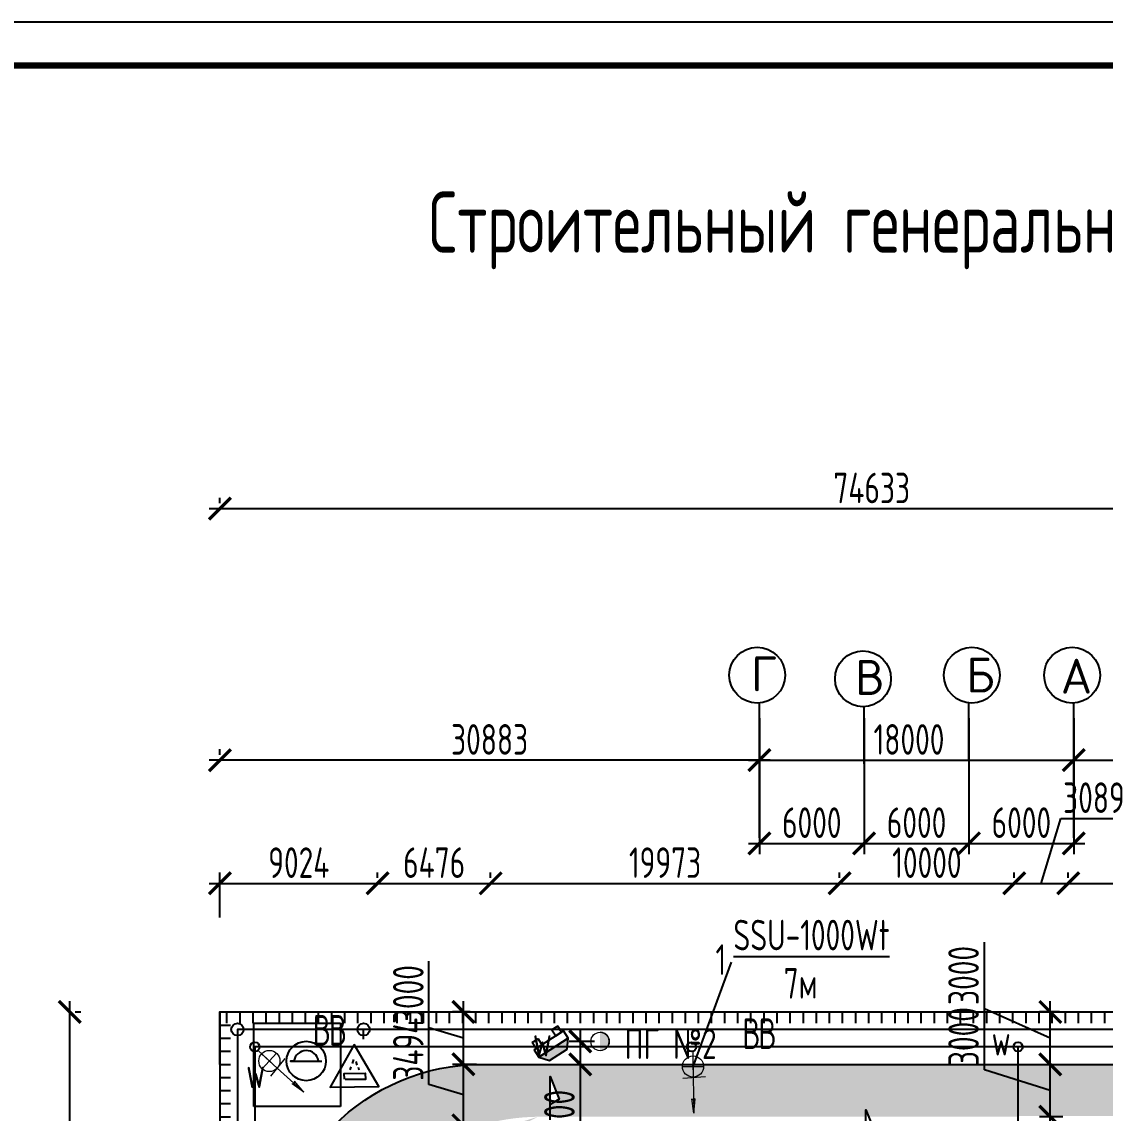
# Paper-space layout 'СГП' of a CAD drawing. Header units: millimetres. Extents: x 1 to 2190, y 0 to 1001.
# Drawn here: x 211.7 to 335.8, y 469.1 to 594.1 of the extents above; entities that cross this region are included whole.
import ezdxf

# ---------------------------------------------------------------- set-up
doc = ezdxf.new("R2010")
doc.units = ezdxf.units.MM
doc.header["$LTSCALE"] = 0.5
for name, color, linetype, lineweight in [('ЛИНИИ_01', 7, 'Continuous', 9), ('ТОЛСТЫЕ', 1, 'Continuous', 50), ('ТОНКИЕе', 7, 'Continuous', 25)]:
    doc.layers.add(name, color=color, linetype=linetype, lineweight=lineweight)
for name, color, linetype in [('построения', 6, 'Continuous'), ('размеры', 7, 'Continuous'), ('текст', 7, 'Continuous'), ('тонкие', 7, 'Continuous')]:
    doc.layers.add(name, color=color, linetype=linetype)
doc.styles.add('Наклонный', font='isocpeur.ttf', dxfattribs={"width": 0.7, "height": 3.5})
doc.styles.add('Наклонный 5', font='isocpeur.ttf', dxfattribs={"height": 7})
doc.dimstyles.new('СТРОИТЕЛЬНЫЙ', dxfattribs={"dimtxt": 3.5, "dimasz": 2.5, "dimexe": 1.25, "dimexo": 0.625, "dimtad": 1, "dimdec": 0, "dimlfac": 500, "dimdsep": 46, "dimtxsty": 'Наклонный', "dimblk1": 'ARCHTICK', "dimblk2": 'ARCHTICK', "dimsah": 1, "dimcen": 0, "dimdle": 1.25, "dimadec": 0, "dimazin": 0, "dimtfac": 0.75, "dimtdec": 0, "dimtmove": 0, "dimatfit": 3, "dimldrblk": 'ARCHTICK', "dimfxl": 1, "dimtolj": 1, "dimtzin": 0, "dimarcsym": 0})
picture_1 = doc.add_image_def('image2.png', size_in_pixel=(508, 491))

# ---------------------------------------------------------------- blocks, each defined once
blk = doc.blocks.new('_ArchTick')
at = {"color": 0, "linetype": 'ByBlock', "const_width": 0.15}
blk.add_lwpolyline([(-0.5, -0.5), (0.5, 0.5)], dxfattribs=at)
blk = doc.blocks.new('*D880')
at = {"layer": 'Defpoints', "color": 0, "transparency": 16777216}
for p in [(217.24, 480.69), (217.24, 480.69), (217.24, 447.33)]:
    blk.add_point(p, dxfattribs=at)
at = {"layer": 'размеры', "color": 0, "lineweight": -2, "transparency": 16777216}
for p, q in [((217.24, 446.08), (217.24, 481.94)), ((217.86, 480.69), (218.49, 480.69)), ((217.86, 447.33), (218.49, 447.33))]:
    blk.add_line(p, q, dxfattribs=at)
at = {"layer": 'размеры', "color": 0, "lineweight": -2, "transparency": 16777216, "xscale": 2.5, "yscale": 2.5, "zscale": 2.5}
for p, rotation in [((217.24, 480.69), 90), ((217.24, 447.33), 270)]:
    blk.add_blockref('_ArchTick', p, dxfattribs=dict(at, rotation=rotation))
at = {"layer": 'размеры', "color": 0, "transparency": 16777216, "insert": (214.86, 464.01), "char_height": 3.5, "attachment_point": 5, "rotation": 90, "style": 'Наклонный'}
blk.add_mtext('\\A1;16682', dxfattribs=at)
blk = doc.blocks.new('*D881')
at = {"layer": 'Defpoints', "color": 0, "transparency": 16777216}
for p in [(252.48, 495.42), (252.48, 495.42), (234.43, 490.87)]:
    blk.add_point(p, dxfattribs=at)
at = {"layer": 'размеры', "color": 0, "lineweight": -2, "transparency": 16777216}
for p, q in [((234.43, 491.49), (234.43, 496.67)), ((252.48, 496.04), (252.48, 496.67)), ((233.18, 495.42), (253.73, 495.42))]:
    blk.add_line(p, q, dxfattribs=at)
at = {"layer": 'размеры', "color": 0, "lineweight": -2, "transparency": 16777216, "xscale": 2.5, "yscale": 2.5, "zscale": 2.5, "rotation": 180}
blk.add_blockref('_ArchTick', (234.43, 495.42), dxfattribs=at)
at = {"layer": 'размеры', "color": 0, "lineweight": -2, "transparency": 16777216, "xscale": 2.5, "yscale": 2.5, "zscale": 2.5}
blk.add_blockref('_ArchTick', (252.48, 495.42), dxfattribs=at)
at = {"layer": 'размеры', "color": 0, "transparency": 16777216, "insert": (243.46, 497.79), "char_height": 3.5, "attachment_point": 5, "style": 'Наклонный'}
blk.add_mtext('\\A1;9024', dxfattribs=at)
blk = doc.blocks.new('*D882')
at = {"layer": 'Defpoints', "color": 0, "transparency": 16777216}
for p in [(252.48, 495.42), (265.43, 495.42), (265.43, 495.42)]:
    blk.add_point(p, dxfattribs=at)
at = {"layer": 'размеры', "color": 0, "lineweight": -2, "transparency": 16777216}
for p, q in [((252.48, 496.04), (252.48, 496.67)), ((265.43, 496.04), (265.43, 496.67)), ((251.23, 495.42), (266.68, 495.42))]:
    blk.add_line(p, q, dxfattribs=at)
at = {"layer": 'размеры', "color": 0, "lineweight": -2, "transparency": 16777216, "xscale": 2.5, "yscale": 2.5, "zscale": 2.5, "rotation": 180}
blk.add_blockref('_ArchTick', (252.48, 495.42), dxfattribs=at)
at = {"layer": 'размеры', "color": 0, "lineweight": -2, "transparency": 16777216, "xscale": 2.5, "yscale": 2.5, "zscale": 2.5}
blk.add_blockref('_ArchTick', (265.43, 495.42), dxfattribs=at)
at = {"layer": 'размеры', "color": 0, "transparency": 16777216, "insert": (258.96, 497.79), "char_height": 3.5, "attachment_point": 5, "style": 'Наклонный'}
blk.add_mtext('\\A1;6476', dxfattribs=at)
blk = doc.blocks.new('*D883')
at = {"layer": 'Defpoints', "color": 0, "transparency": 16777216}
for p in [(265.43, 495.42), (305.38, 495.42), (305.38, 495.42)]:
    blk.add_point(p, dxfattribs=at)
at = {"layer": 'размеры', "color": 0, "lineweight": -2, "transparency": 16777216}
for p, q in [((265.43, 496.04), (265.43, 496.67)), ((305.38, 496.04), (305.38, 496.67)), ((264.18, 495.42), (306.63, 495.42))]:
    blk.add_line(p, q, dxfattribs=at)
at = {"layer": 'размеры', "color": 0, "lineweight": -2, "transparency": 16777216, "xscale": 2.5, "yscale": 2.5, "zscale": 2.5, "rotation": 180}
blk.add_blockref('_ArchTick', (265.43, 495.42), dxfattribs=at)
at = {"layer": 'размеры', "color": 0, "lineweight": -2, "transparency": 16777216, "xscale": 2.5, "yscale": 2.5, "zscale": 2.5}
blk.add_blockref('_ArchTick', (305.38, 495.42), dxfattribs=at)
at = {"layer": 'размеры', "color": 0, "transparency": 16777216, "insert": (285.4, 497.79), "char_height": 3.5, "attachment_point": 5, "style": 'Наклонный'}
blk.add_mtext('\\A1;19973', dxfattribs=at)
blk = doc.blocks.new('*D884')
at = {"layer": 'Defpoints', "color": 0, "transparency": 16777216}
for p in [(305.38, 495.42), (325.38, 495.42), (325.38, 495.42)]:
    blk.add_point(p, dxfattribs=at)
at = {"layer": 'размеры', "color": 0, "lineweight": -2, "transparency": 16777216}
for p, q in [((305.38, 496.04), (305.38, 496.67)), ((325.38, 496.04), (325.38, 496.67)), ((304.13, 495.42), (326.63, 495.42))]:
    blk.add_line(p, q, dxfattribs=at)
at = {"layer": 'размеры', "color": 0, "lineweight": -2, "transparency": 16777216, "xscale": 2.5, "yscale": 2.5, "zscale": 2.5, "rotation": 180}
blk.add_blockref('_ArchTick', (305.38, 495.42), dxfattribs=at)
at = {"layer": 'размеры', "color": 0, "lineweight": -2, "transparency": 16777216, "xscale": 2.5, "yscale": 2.5, "zscale": 2.5}
blk.add_blockref('_ArchTick', (325.38, 495.42), dxfattribs=at)
at = {"layer": 'размеры', "color": 0, "transparency": 16777216, "insert": (315.38, 497.79), "char_height": 3.5, "attachment_point": 5, "style": 'Наклонный'}
blk.add_mtext('\\A1;10000', dxfattribs=at)
blk = doc.blocks.new('*D885')
at = {"layer": 'Defpoints', "color": 0, "transparency": 16777216}
for p in [(325.38, 495.42), (331.56, 495.42), (331.56, 495.42)]:
    blk.add_point(p, dxfattribs=at)
at = {"layer": 'размеры', "color": 0, "lineweight": -2, "transparency": 16777216}
for p, q in [((328.47, 495.42), (330.7, 502.86)), ((330.7, 502.86), (338.32, 502.86)), ((325.38, 496.04), (325.38, 496.67)), ((331.56, 496.04), (331.56, 496.67)), ((324.13, 495.42), (332.81, 495.42))]:
    blk.add_line(p, q, dxfattribs=at)
at = {"layer": 'размеры', "color": 0, "lineweight": -2, "transparency": 16777216, "xscale": 2.5, "yscale": 2.5, "zscale": 2.5, "rotation": 180}
blk.add_blockref('_ArchTick', (325.38, 495.42), dxfattribs=at)
at = {"layer": 'размеры', "color": 0, "lineweight": -2, "transparency": 16777216, "xscale": 2.5, "yscale": 2.5, "zscale": 2.5}
blk.add_blockref('_ArchTick', (331.56, 495.42), dxfattribs=at)
at = {"layer": 'размеры', "color": 0, "transparency": 16777216, "insert": (334.51, 505.23), "char_height": 3.5, "attachment_point": 5, "style": 'Наклонный'}
blk.add_mtext('\\A1;3089', dxfattribs=at)
blk = doc.blocks.new('*D886')
at = {"layer": 'Defpoints', "color": 0, "transparency": 16777216}
for p in [(331.56, 495.42), (351.56, 495.42), (351.56, 495.42)]:
    blk.add_point(p, dxfattribs=at)
at = {"layer": 'размеры', "color": 0, "lineweight": -2, "transparency": 16777216}
for p, q in [((331.56, 496.04), (331.56, 496.67)), ((351.56, 496.04), (351.56, 496.67)), ((330.31, 495.42), (352.81, 495.42))]:
    blk.add_line(p, q, dxfattribs=at)
at = {"layer": 'размеры', "color": 0, "lineweight": -2, "transparency": 16777216, "xscale": 2.5, "yscale": 2.5, "zscale": 2.5, "rotation": 180}
blk.add_blockref('_ArchTick', (331.56, 495.42), dxfattribs=at)
at = {"layer": 'размеры', "color": 0, "lineweight": -2, "transparency": 16777216, "xscale": 2.5, "yscale": 2.5, "zscale": 2.5}
blk.add_blockref('_ArchTick', (351.56, 495.42), dxfattribs=at)
at = {"layer": 'размеры', "color": 0, "transparency": 16777216, "insert": (341.56, 497.79), "char_height": 3.5, "attachment_point": 5, "style": 'Наклонный'}
blk.add_mtext('\\A1;10000', dxfattribs=at)
blk = doc.blocks.new('*D912')
at = {"layer": 'Defpoints', "color": 0, "transparency": 16777216}
for p in [(329.51, 468.69), (331.56, 468.69), (333.2, 444.36)]:
    blk.add_point(p, dxfattribs=at)
at = {"layer": 'размеры', "color": 0, "lineweight": -2, "transparency": 16777216}
for p, q in [((329.51, 443.11), (329.51, 469.94)), ((330.93, 468.69), (328.26, 468.69)), ((332.57, 444.36), (328.26, 444.36))]:
    blk.add_line(p, q, dxfattribs=at)
at = {"layer": 'размеры', "color": 0, "lineweight": -2, "transparency": 16777216, "xscale": 2.5, "yscale": 2.5, "zscale": 2.5}
for p, rotation in [((329.51, 468.69), 90), ((329.51, 444.36), 270)]:
    blk.add_blockref('_ArchTick', p, dxfattribs=dict(at, rotation=rotation))
at = {"layer": 'размеры', "color": 0, "transparency": 16777216, "insert": (327.14, 456.53), "char_height": 3.5, "attachment_point": 5, "rotation": 90, "style": 'Наклонный'}
blk.add_mtext('\\A1;12165', dxfattribs=at)
blk = doc.blocks.new('*D913')
at = {"layer": 'Defpoints', "color": 0, "transparency": 16777216}
for p in [(321.96, 474.69), (329.51, 474.69), (331.56, 468.69)]:
    blk.add_point(p, dxfattribs=at)
at = {"layer": 'размеры', "color": 0, "lineweight": -2, "transparency": 16777216}
for p, q in [((321.96, 474.06), (321.96, 481.68)), ((329.51, 467.44), (329.51, 475.94)), ((329.51, 471.69), (321.96, 474.06)), ((322.58, 474.69), (330.76, 474.69)), ((330.93, 468.69), (328.26, 468.69))]:
    blk.add_line(p, q, dxfattribs=at)
at = {"layer": 'размеры', "color": 0, "lineweight": -2, "transparency": 16777216, "xscale": 2.5, "yscale": 2.5, "zscale": 2.5}
for p, rotation in [((329.51, 474.69), 90), ((329.51, 468.69), 270)]:
    blk.add_blockref('_ArchTick', p, dxfattribs=dict(at, rotation=rotation))
at = {"layer": 'размеры', "color": 0, "transparency": 16777216, "insert": (319.58, 477.87), "char_height": 3.5, "attachment_point": 5, "rotation": 90, "style": 'Наклонный'}
blk.add_mtext('\\A1;3000', dxfattribs=at)
blk = doc.blocks.new('*D914')
at = {"layer": 'Defpoints', "color": 0, "transparency": 16777216}
for p in [(329.51, 480.69), (331.2, 480.69), (321.96, 474.69)]:
    blk.add_point(p, dxfattribs=at)
at = {"layer": 'размеры', "color": 0, "lineweight": -2, "transparency": 16777216}
for p, q in [((321.96, 481.06), (321.96, 488.68)), ((329.51, 473.44), (329.51, 481.94)), ((329.51, 477.69), (321.96, 481.06)), ((330.57, 480.69), (328.26, 480.69)), ((322.58, 474.69), (330.76, 474.69))]:
    blk.add_line(p, q, dxfattribs=at)
at = {"layer": 'размеры', "color": 0, "lineweight": -2, "transparency": 16777216, "xscale": 2.5, "yscale": 2.5, "zscale": 2.5}
for p, rotation in [((329.51, 480.69), 90), ((329.51, 474.69), 270)]:
    blk.add_blockref('_ArchTick', p, dxfattribs=dict(at, rotation=rotation))
at = {"layer": 'размеры', "color": 0, "transparency": 16777216, "insert": (319.58, 484.87), "char_height": 3.5, "attachment_point": 5, "rotation": 90, "style": 'Наклонный'}
blk.add_mtext('\\A1;3000', dxfattribs=at)
blk = doc.blocks.new('*D919')
at = {"layer": 'Defpoints', "color": 0, "transparency": 16777216}
for p in [(234.43, 538.33), (383.7, 538.33), (383.7, 538.33)]:
    blk.add_point(p, dxfattribs=at)
at = {"layer": 'размеры', "color": 0, "lineweight": -2, "transparency": 16777216}
for p, q in [((234.43, 538.95), (234.43, 539.58)), ((383.7, 538.95), (383.7, 539.58)), ((233.18, 538.33), (384.95, 538.33))]:
    blk.add_line(p, q, dxfattribs=at)
at = {"layer": 'размеры', "color": 0, "lineweight": -2, "transparency": 16777216, "xscale": 2.5, "yscale": 2.5, "zscale": 2.5, "rotation": 180}
blk.add_blockref('_ArchTick', (234.43, 538.33), dxfattribs=at)
at = {"layer": 'размеры', "color": 0, "lineweight": -2, "transparency": 16777216, "xscale": 2.5, "yscale": 2.5, "zscale": 2.5}
blk.add_blockref('_ArchTick', (383.7, 538.33), dxfattribs=at)
at = {"layer": 'размеры', "color": 0, "transparency": 16777216, "insert": (309.06, 540.7), "char_height": 3.5, "attachment_point": 5, "style": 'Наклонный'}
blk.add_mtext('\\A1;74633', dxfattribs=at)
blk = doc.blocks.new('*D962')
at = {"layer": 'Defpoints', "color": 0, "transparency": 16777216}
for p in [(296.2, 514.94), (308.2, 514.94), (308.2, 500)]:
    blk.add_point(p, dxfattribs=at)
at = {"layer": 'ТОНКИЕе', "color": 0, "lineweight": -2, "transparency": 16777216}
for p, q in [((296.2, 514.32), (296.2, 498.75)), ((308.2, 514.32), (308.2, 498.75)), ((294.95, 500), (309.45, 500))]:
    blk.add_line(p, q, dxfattribs=at)
at = {"layer": 'ТОНКИЕе', "color": 0, "lineweight": -2, "transparency": 16777216, "xscale": 2.5, "yscale": 2.5, "zscale": 2.5, "rotation": 180}
blk.add_blockref('_ArchTick', (296.2, 500), dxfattribs=at)
at = {"layer": 'ТОНКИЕе', "color": 0, "lineweight": -2, "transparency": 16777216, "xscale": 2.5, "yscale": 2.5, "zscale": 2.5}
blk.add_blockref('_ArchTick', (308.2, 500), dxfattribs=at)
at = {"layer": 'ТОНКИЕе', "color": 0, "transparency": 16777216, "insert": (302.2, 502.37), "char_height": 3.5, "attachment_point": 5, "style": 'Наклонный'}
blk.add_mtext('\\A1;6000', dxfattribs=at)
blk = doc.blocks.new('*D960')
at = {"layer": 'Defpoints', "color": 0, "transparency": 16777216}
for p in [(308.2, 514.94), (320.2, 514.94), (320.2, 500)]:
    blk.add_point(p, dxfattribs=at)
at = {"layer": 'ТОНКИЕе', "color": 0, "lineweight": -2, "transparency": 16777216}
for p, q in [((308.2, 514.32), (308.2, 498.75)), ((320.2, 514.32), (320.2, 498.75)), ((306.95, 500), (321.45, 500))]:
    blk.add_line(p, q, dxfattribs=at)
at = {"layer": 'ТОНКИЕе', "color": 0, "lineweight": -2, "transparency": 16777216, "xscale": 2.5, "yscale": 2.5, "zscale": 2.5, "rotation": 180}
blk.add_blockref('_ArchTick', (308.2, 500), dxfattribs=at)
at = {"layer": 'ТОНКИЕе', "color": 0, "lineweight": -2, "transparency": 16777216, "xscale": 2.5, "yscale": 2.5, "zscale": 2.5}
blk.add_blockref('_ArchTick', (320.2, 500), dxfattribs=at)
at = {"layer": 'ТОНКИЕе', "color": 0, "transparency": 16777216, "insert": (314.2, 502.37), "char_height": 3.5, "attachment_point": 5, "style": 'Наклонный'}
blk.add_mtext('\\A1;6000', dxfattribs=at)
blk = doc.blocks.new('*D961')
at = {"layer": 'Defpoints', "color": 0, "transparency": 16777216}
for p in [(332.2, 514.94), (320.2, 513.65), (332.2, 500)]:
    blk.add_point(p, dxfattribs=at)
at = {"layer": 'ТОНКИЕе', "color": 0, "lineweight": -2, "transparency": 16777216}
for p, q in [((332.2, 514.32), (332.2, 498.75)), ((320.2, 513.03), (320.2, 498.75)), ((318.95, 500), (333.45, 500))]:
    blk.add_line(p, q, dxfattribs=at)
at = {"layer": 'ТОНКИЕе', "color": 0, "lineweight": -2, "transparency": 16777216, "xscale": 2.5, "yscale": 2.5, "zscale": 2.5, "rotation": 180}
blk.add_blockref('_ArchTick', (320.2, 500), dxfattribs=at)
at = {"layer": 'ТОНКИЕе', "color": 0, "lineweight": -2, "transparency": 16777216, "xscale": 2.5, "yscale": 2.5, "zscale": 2.5}
blk.add_blockref('_ArchTick', (332.2, 500), dxfattribs=at)
at = {"layer": 'ТОНКИЕе', "color": 0, "transparency": 16777216, "insert": (326.2, 502.37), "char_height": 3.5, "attachment_point": 5, "style": 'Наклонный'}
blk.add_mtext('\\A1;6000', dxfattribs=at)
blk = doc.blocks.new('*D963')
at = {"layer": 'Defpoints', "color": 0, "transparency": 16777216}
for p in [(332.2, 509.53), (296.2, 500), (332.2, 500)]:
    blk.add_point(p, dxfattribs=at)
at = {"layer": 'ТОНКИЕе', "color": 0, "lineweight": -2, "transparency": 16777216}
for p, q in [((296.2, 500.62), (296.2, 510.78)), ((332.2, 500.62), (332.2, 510.78)), ((294.95, 509.53), (333.45, 509.53))]:
    blk.add_line(p, q, dxfattribs=at)
at = {"layer": 'ТОНКИЕе', "color": 0, "lineweight": -2, "transparency": 16777216, "xscale": 2.5, "yscale": 2.5, "zscale": 2.5, "rotation": 180}
blk.add_blockref('_ArchTick', (296.2, 509.53), dxfattribs=at)
at = {"layer": 'ТОНКИЕе', "color": 0, "lineweight": -2, "transparency": 16777216, "xscale": 2.5, "yscale": 2.5, "zscale": 2.5}
blk.add_blockref('_ArchTick', (332.2, 509.53), dxfattribs=at)
at = {"layer": 'ТОНКИЕе', "color": 0, "transparency": 16777216, "insert": (313.33, 511.9), "char_height": 3.5, "attachment_point": 5, "style": 'Наклонный'}
blk.add_mtext('\\A1;18000', dxfattribs=at)
blk = doc.blocks.new('*D977')
at = {"layer": 'Defpoints', "color": 0, "transparency": 16777216}
for p in [(277.96, 477.31), (264.43, 474.69), (275.68, 474.69)]:
    blk.add_point(p, dxfattribs=at)
at = {"layer": 'размеры', "color": 0, "lineweight": -2, "transparency": 16777216}
for p, q in [((275.68, 478.56), (275.68, 474.69)), ((277.33, 477.31), (274.43, 477.31)), ((265.06, 474.69), (276.93, 474.69)), ((275.68, 474.69), (275.68, 465.06))]:
    blk.add_line(p, q, dxfattribs=at)
at = {"layer": 'размеры', "color": 0, "lineweight": -2, "transparency": 16777216, "xscale": 2.5, "yscale": 2.5, "zscale": 2.5}
for p, rotation in [((275.68, 477.31), 90), ((275.68, 474.69), 270)]:
    blk.add_blockref('_ArchTick', p, dxfattribs=dict(at, rotation=rotation))
at = {"layer": 'размеры', "color": 0, "transparency": 16777216, "insert": (273.3, 468.62), "char_height": 3.5, "attachment_point": 5, "rotation": 90, "style": 'Наклонный'}
blk.add_mtext('\\A1;1300', dxfattribs=at)
blk = doc.blocks.new('*D995')
at = {"layer": 'Defpoints', "color": 0, "transparency": 16777216}
for p in [(262.31, 474.69), (264.43, 474.69), (267.49, 467.7)]:
    blk.add_point(p, dxfattribs=at)
at = {"layer": 'размеры', "color": 0, "lineweight": -2, "transparency": 16777216}
for p, q in [((258.37, 472.38), (258.37, 480.49)), ((262.31, 466.45), (262.31, 475.94)), ((263.81, 474.69), (261.06, 474.69)), ((262.31, 471.19), (258.37, 472.38)), ((266.87, 467.7), (261.06, 467.7))]:
    blk.add_line(p, q, dxfattribs=at)
at = {"layer": 'размеры', "color": 0, "lineweight": -2, "transparency": 16777216, "xscale": 2.5, "yscale": 2.5, "zscale": 2.5}
for p, rotation in [((262.31, 474.69), 90), ((262.31, 467.7), 270)]:
    blk.add_blockref('_ArchTick', p, dxfattribs=dict(at, rotation=rotation))
at = {"layer": 'размеры', "color": 0, "transparency": 16777216, "insert": (256, 476.43), "char_height": 3.5, "attachment_point": 5, "rotation": 90, "style": 'Наклонный'}
blk.add_mtext('\\A1;3494', dxfattribs=at)
blk = doc.blocks.new('*D996')
at = {"layer": 'Defpoints', "color": 0, "transparency": 16777216}
for p in [(262.31, 480.69), (263.7, 480.69), (264.43, 474.69)]:
    blk.add_point(p, dxfattribs=at)
at = {"layer": 'размеры', "color": 0, "lineweight": -2, "transparency": 16777216}
for p, q in [((258.37, 478.87), (258.37, 486.49)), ((262.31, 473.44), (262.31, 481.94)), ((263.07, 480.69), (261.06, 480.69)), ((262.31, 477.69), (258.37, 478.87)), ((263.81, 474.69), (261.06, 474.69))]:
    blk.add_line(p, q, dxfattribs=at)
at = {"layer": 'размеры', "color": 0, "lineweight": -2, "transparency": 16777216, "xscale": 2.5, "yscale": 2.5, "zscale": 2.5}
for p, rotation in [((262.31, 480.69), 90), ((262.31, 474.69), 270)]:
    blk.add_blockref('_ArchTick', p, dxfattribs=dict(at, rotation=rotation))
at = {"layer": 'размеры', "color": 0, "transparency": 16777216, "insert": (256, 482.68), "char_height": 3.5, "attachment_point": 5, "rotation": 90, "style": 'Наклонный'}
blk.add_mtext('\\A1;3000', dxfattribs=at)
blk = doc.blocks.new('*D1052')
at = {"layer": 'Defpoints', "color": 0, "transparency": 16777216}
for p in [(332.2, 509.53), (384.44, 509.53), (384.44, 507.55)]:
    blk.add_point(p, dxfattribs=at)
at = {"layer": 'размеры', "color": 0, "lineweight": -2, "transparency": 16777216}
for p, q in [((332.2, 510.15), (332.2, 510.78)), ((384.44, 508.17), (384.44, 510.78)), ((330.95, 509.53), (385.69, 509.53))]:
    blk.add_line(p, q, dxfattribs=at)
at = {"layer": 'размеры', "color": 0, "lineweight": -2, "transparency": 16777216, "xscale": 2.5, "yscale": 2.5, "zscale": 2.5, "rotation": 180}
blk.add_blockref('_ArchTick', (332.2, 509.53), dxfattribs=at)
at = {"layer": 'размеры', "color": 0, "lineweight": -2, "transparency": 16777216, "xscale": 2.5, "yscale": 2.5, "zscale": 2.5}
blk.add_blockref('_ArchTick', (384.44, 509.53), dxfattribs=at)
at = {"layer": 'размеры', "color": 0, "transparency": 16777216, "insert": (358.32, 511.9), "char_height": 3.5, "attachment_point": 5, "style": 'Наклонный'}
blk.add_mtext('\\A1;26120', dxfattribs=at)
blk = doc.blocks.new('*D1053')
at = {"layer": 'Defpoints', "color": 0, "transparency": 16777216}
for p in [(234.43, 509.53), (234.43, 509.53), (296.2, 509.53)]:
    blk.add_point(p, dxfattribs=at)
at = {"layer": 'размеры', "color": 0, "lineweight": -2, "transparency": 16777216}
for p, q in [((234.43, 510.15), (234.43, 510.78)), ((296.2, 510.15), (296.2, 510.78)), ((297.45, 509.53), (233.18, 509.53))]:
    blk.add_line(p, q, dxfattribs=at)
at = {"layer": 'размеры', "color": 0, "lineweight": -2, "transparency": 16777216, "xscale": 2.5, "yscale": 2.5, "zscale": 2.5, "rotation": 180}
blk.add_blockref('_ArchTick', (234.43, 509.53), dxfattribs=at)
at = {"layer": 'размеры', "color": 0, "lineweight": -2, "transparency": 16777216, "xscale": 2.5, "yscale": 2.5, "zscale": 2.5}
blk.add_blockref('_ArchTick', (296.2, 509.53), dxfattribs=at)
at = {"layer": 'размеры', "color": 0, "transparency": 16777216, "insert": (265.31, 511.9), "char_height": 3.5, "attachment_point": 5, "style": 'Наклонный'}
blk.add_mtext('\\A1;30883', dxfattribs=at)

psp = doc.layouts.new('СГП')

# ---------------------------------------------------------------- hatches: boundary and pattern name
at = {"layer": 'ЛИНИИ_01'}
h = psp.add_hatch(color=0, dxfattribs=at)
edge = h.paths.add_edge_path()
edge.add_line((277.96, 478.3627), (277.96, 476.2909))
edge.add_arc((277.9778, 477.3268), 1.0361, 269.017345, 450.982655)
at = {"layer": 'тонкие', "transparency": 33554687}
h = psp.add_hatch(dxfattribs=at)
h.set_pattern_fill('AR-SAND', scale=0.03)
h.set_pattern_definition([(37.5, (0.5875, 0.6611), (-0.048001, 1.4682397), [0, -1.15824, 0, -1.2954, 0, -1.23825]), (7.5, (0.5875, 0.6611), (1.34857, 2.1504753), [0, -0.62484, 0, -1.04394, 0, -0.40005]), (327.5, (-0.3498, 0.6611), (2.372977, 0.0043116), [0, -0.381, 0, -1.3716, 0, -1.7907]), (317.5, (-0.3498, 0.6611), (2.2906694, 0.668788), [0, -0.1905, 0, -0.89916, 0, -1.0287])])
edge = h.paths.add_edge_path()
edge.add_line((409.8161, 506.8983), (403.406, 506.8983))
edge.add_line((403.406, 506.8983), (403.5395, 499.2975))
edge.add_arc((381.2285, 497.9471), 22.3518, -69.694251, 3.463605, ccw=False)
edge.add_arc((388.5556, 477.2975), 0.5316, 257.918907, 323.918567, ccw=False)
edge.add_arc((379.9892, 493.3893), 18.6396, 270.483074, 296.975584, ccw=False)
edge.add_line((380.1464, 474.7503), (325.8258, 474.7503))
edge.add_line((325.8258, 474.7503), (325.8258, 468.7575))
edge.add_line((325.8258, 468.7575), (337.3302, 468.7575))
edge.add_line((337.3302, 468.7575), (337.3302, 469.966))
edge.add_line((337.3302, 469.966), (337.5982, 468.7833))
edge.add_line((337.5982, 468.7833), (380.5668, 468.7833))
edge.add_line((380.5668, 468.7833), (404.5668, 469.301))
edge.add_line((404.5668, 469.301), (404.5668, 468.2711))
edge.add_line((404.5668, 468.2711), (409.8161, 468.2711))
edge.add_line((409.8161, 468.2711), (409.8161, 506.8983))
h.paths.add_polyline_path([(395.1913, 469.3973), (400.49, 469.3973)], flags=16)
at = {"layer": 'тонкие'}
psp.add_hatch(color=256, dxfattribs=at).paths.add_polyline_path([(274.176, 476.4115), (274.3107, 477.685), (270.9418, 475.5286), (272.1547, 475.1176)])
at = {"layer": 'тонкие', "transparency": 33554687}
h = psp.add_hatch(dxfattribs=at)
h.set_pattern_fill('AR-SAND', scale=0.03)
h.set_pattern_definition([(37.5, (-0.0765, 0.0526), (-0.048001, 1.4682397), [0, -1.15824, 0, -1.2954, 0, -1.23825]), (7.5, (-0.0765, 0.0526), (1.34857, 2.150475), [0, -0.62484, 0, -1.04394, 0, -0.40005]), (327.5, (-1.0138, 0.0526), (2.372977, 0.0043116), [0, -0.381, 0, -1.3716, 0, -1.7907]), (317.5, (-1.0138, 0.0526), (2.290669, 0.668788), [0, -0.1905, 0, -0.89916, 0, -1.0287])])
edge = h.paths.add_edge_path()
edge.add_line((308.3867, 468.6925), (308.3867, 469.4723))
edge.add_line((308.3867, 469.4723), (308.701, 468.6925))
edge.add_line((308.701, 468.6925), (325.8179, 468.6925))
edge.add_line((325.8179, 468.6925), (325.8179, 474.689))
edge.add_line((325.8179, 474.689), (264.4316, 474.689))
edge.add_arc((264.4316, 450.689), 24, 90, 135.3357)
edge.add_line((247.3619, 467.5598), (246.9034, 467.5598))
edge.add_line((246.9034, 467.5598), (241.2814, 458.5436))
edge.add_arc((320.3238, 446.0193), 80.0285, 170.996334, 176.654877)
edge.add_line((240.4316, 450.689), (240.4316, 410.3831))
edge.add_line((240.4316, 410.3831), (242.9848, 454.3578))
edge.add_arc((276.1215, 422.6725), 45.8476, 114.058201, 136.282679, ccw=False)
edge.add_arc((271.1556, 443.9596), 24.7347, 90.7032, 123.701826, ccw=False)
edge.add_line((270.8521, 468.6925), (272.2334, 468.6925))
edge.add_line((272.2334, 468.6925), (272.2334, 473.3165))
edge.add_line((272.2334, 473.3165), (273.2881, 470.6995))
edge.add_line((273.2881, 470.6995), (272.2334, 470.0877))
edge.add_line((272.2334, 470.0877), (272.2334, 468.6925))
edge.add_line((272.2334, 468.6925), (308.3867, 468.6925))
h.paths.add_polyline_path([(250.6354, 463.2955), (249.5808, 462.6837), (249.5808, 465.9126)], flags=16)
h.paths.add_polyline_path([(307.4403, 468.653), (319.2843, 468.653)], flags=17)
h.paths.add_polyline_path([(254.1332, 461.9362), (259.6807, 465.7366), (259.6807, 468.1641), (254.1332, 468.1641)], flags=17)
h.paths.add_polyline_path([(241.7082, 430.1572), (241.7082, 435.7047), (240.409, 435.7047), (240.409, 430.1572)])

# ---------------------------------------------------------------- linework, layer by layer
at = {"layer": 'ЛИНИИ_01', "lineweight": 20}
for p, q in [((238.7925, 476.2723), (240.3735, 474.8238)), ((288.5782, 476.2108), (288.5976, 474.0666)), ((239.1995, 475.8994), (240.9903, 474.2588)), ((239.2746, 474.1837), (240.9152, 475.9745)), ((288.5832, 475.6588), (288.6051, 473.2302)), ((240.9903, 474.2588), (244.0553, 471.5128)), ((287.3799, 474.4336), (289.8085, 474.4555)), ((242.7051, 472.4552), (242.9628, 472.5206)), ((244.0553, 471.5128), (242.7051, 472.4552)), ((242.9708, 472.7517), (242.934, 472.4884)), ((244.0553, 471.5128), (242.9708, 472.7517)), ((288.6051, 473.2302), (288.6878, 469.1159)), ((288.6878, 469.1159), (288.4559, 470.746)), ((288.4559, 470.746), (288.6796, 470.6022)), ((288.854, 470.754), (288.6363, 470.6013)), ((288.6878, 469.1159), (288.854, 470.754))]:
    psp.add_line(p, q, dxfattribs=at)
at = {"layer": 'ЛИНИИ_01', "color": 0}
psp.add_circle((277.96, 477.3091), 1.0537, dxfattribs=at)
at = {"layer": 'ЛИНИИ_01', "lineweight": 20}
for centre in [(240.0949, 475.0791), (288.5942, 474.4445)]:
    psp.add_circle(centre, 1.2144, dxfattribs=at)
at = {"layer": 'ЛИНИИ_01', "color": 0}
psp.add_arc((277.9778, 477.3268), 1.0361, 269.017345, 90.982655, dxfattribs=at)
at = {"layer": 'размеры', "lineweight": 20}
for p, q in [((240.2717, 473.3376), (241.9076, 475.3455)), ((287.4413, 473.1273), (290.0255, 473.3007))]:
    psp.add_line(p, q, dxfattribs=at)
at = {"layer": 'ТОЛСТЫЕ', "color": 0, "const_width": 0.7}
psp.add_lwpolyline([(20.9075, 5.0834), (835.9075, 5.0834), (835.9075, 589.0834), (20.9075, 589.0834)], close=True, dxfattribs=at)
at = {"layer": 'тонкие', "color": 0}
psp.add_lwpolyline([(840.9075, 0.0834), (0.9075, 0.0834), (0.9075, 594.0834), (840.9075, 594.0834)], close=True, dxfattribs=at)
at = {"layer": 'тонкие'}
for points in [[(273.1195, 479.0597), (272.4457, 478.6284), (272.877, 477.9546), (273.5508, 478.3859)], [(270.1922, 477.186), (270.866, 477.6173), (271.2973, 476.9435), (270.6235, 476.5122)], [(273.7716, 478.5273), (270.4027, 476.3708), (270.9418, 475.5286), (274.3107, 477.685)], [(274.3107, 477.685), (270.9418, 475.5286), (272.1547, 475.1176), (274.176, 476.4115)]]:
    psp.add_lwpolyline(points, close=True, dxfattribs=at)
at = {"layer": 'ТОНКИЕе', "color": 0}
psp.add_lwpolyline([(506.0457, 90.6529), (264.4316, 90.6529, -0.41421356), (240.4316, 114.6529), (240.4316, 450.689, -0.41421356), (264.4316, 474.689), (379.4823, 474.689, 0.41421356), (403.4823, 498.689), (403.4823, 518.0831)], format="xyb", dxfattribs=at)
for points in [[(296.1973, 509.528), (296.2203, 516.0744)], [(308.1973, 509.1183), (308.1973, 515.7119)], [(320.1973, 509.528), (320.1973, 516.0187)], [(332.1973, 509.528), (332.1973, 516.0345)]]:
    psp.add_lwpolyline(points, dxfattribs=at)
at = {"layer": 'ТОНКИЕе'}
for points in [[(234.4316, 474.689), (234.4316, 480.689), (383.6976, 480.689), (383.6976, 512.0508)], [(292.9713, 486.3844), (288.5942, 474.4445)], [(234.4316, 480.689), (234.4316, 480.689), (234.4316, 480.689), (234.4316, 90.6529), (234.4316, 82.6529), (521.5008, 82.6529)], [(234.4316, 480.689), (234.4316, 479.189), (235.6316, 479.189)], [(235.1976, 480.689), (235.1976, 479.389)], [(235.1976, 480.689), (235.1976, 479.389)], [(236.6976, 480.689), (236.6976, 479.389)], [(236.6976, 480.689), (236.6976, 479.389)], [(238.1976, 480.689), (238.1976, 479.389)], [(238.1976, 480.689), (238.1976, 479.389)], [(239.6976, 480.689), (239.6976, 479.389)], [(239.6976, 480.689), (239.6976, 479.389)], [(241.1976, 480.689), (241.1976, 479.389)], [(241.1976, 480.689), (241.1976, 479.389)], [(242.6976, 480.689), (242.6976, 479.389)], [(242.6976, 480.689), (242.6976, 479.389)], [(244.1976, 480.689), (244.1976, 479.389)], [(244.1976, 480.689), (244.1976, 479.389)], [(245.6976, 480.689), (245.6976, 479.389)], [(245.6976, 480.689), (245.6976, 479.389)], [(247.1976, 480.689), (247.1976, 479.389)], [(247.1976, 480.689), (247.1976, 479.389)], [(248.6976, 480.689), (248.6976, 479.389)], [(248.6976, 480.689), (248.6976, 479.389)], [(250.1976, 480.689), (250.1976, 479.389)], [(250.1976, 480.689), (250.1976, 479.389)], [(251.6976, 480.689), (251.6976, 479.389)], [(251.6976, 480.689), (251.6976, 479.389)], [(251.6976, 480.689), (251.6976, 479.389)], [(253.1976, 480.689), (253.1976, 479.389)], [(253.1976, 480.689), (253.1976, 479.389)], [(254.6976, 480.689), (254.6976, 479.389)], [(254.6976, 480.689), (254.6976, 479.389)], [(256.1976, 480.689), (256.1976, 479.389)], [(256.1976, 480.689), (256.1976, 479.389)], [(257.6976, 480.689), (257.6976, 479.389)], [(257.6976, 480.689), (257.6976, 479.389)], [(259.1976, 480.689), (259.1976, 479.389)], [(259.1976, 480.689), (259.1976, 479.389)], [(260.6976, 480.689), (260.6976, 479.389)], [(260.6976, 480.689), (260.6976, 479.389)], [(262.1976, 480.689), (262.1976, 479.389)], [(262.1976, 480.689), (262.1976, 479.389)], [(263.6976, 480.689), (263.6976, 479.389)], [(263.6976, 480.689), (263.6976, 479.389)], [(265.1976, 480.689), (265.1976, 479.389)], [(265.1976, 480.689), (265.1976, 479.389)], [(266.6976, 480.689), (266.6976, 479.389)], [(266.6976, 480.689), (266.6976, 479.389)], [(268.1976, 480.689), (268.1976, 479.389)], [(268.1976, 480.689), (268.1976, 479.389)], [(269.6976, 480.689), (269.6976, 479.389)], [(269.6976, 480.689), (269.6976, 479.389)], [(271.1976, 480.689), (271.1976, 479.389)], [(271.1976, 480.689), (271.1976, 479.389)], [(272.6976, 480.689), (272.6976, 479.389)], [(272.6976, 480.689), (272.6976, 479.389)], [(274.1976, 480.689), (274.1976, 479.389)], [(274.1976, 480.689), (274.1976, 479.389)], [(275.6976, 480.689), (275.6976, 479.389)], [(275.6976, 480.689), (275.6976, 479.389)], [(277.1976, 480.689), (277.1976, 479.389)], [(277.1976, 480.689), (277.1976, 479.389)], [(278.6976, 480.689), (278.6976, 479.389)], [(278.6976, 480.689), (278.6976, 479.389)], [(280.1976, 480.689), (280.1976, 479.389)], [(280.1976, 480.689), (280.1976, 479.389)], [(281.6976, 480.689), (281.6976, 479.389)], [(281.6976, 480.689), (281.6976, 479.389)], [(283.1976, 480.689), (283.1976, 479.389)], [(283.1976, 480.689), (283.1976, 479.389)], [(284.6976, 480.689), (284.6976, 479.389)], [(284.6976, 480.689), (284.6976, 479.389)], [(284.6976, 480.689), (284.6976, 479.389)], [(286.1976, 480.689), (286.1976, 479.389)], [(286.1976, 480.689), (286.1976, 479.389)], [(287.6976, 480.689), (287.6976, 479.389)], [(287.6976, 480.689), (287.6976, 479.389)], [(289.1976, 480.689), (289.1976, 479.389)], [(289.1976, 480.689), (289.1976, 479.389)], [(290.6976, 480.689), (290.6976, 479.389)], [(290.6976, 480.689), (290.6976, 479.389)], [(292.1976, 480.689), (292.1976, 479.389)], [(292.1976, 480.689), (292.1976, 479.389)], [(293.6976, 480.689), (293.6976, 479.389)], [(293.6976, 480.689), (293.6976, 479.389)], [(295.1976, 480.689), (295.1976, 479.389)], [(295.1976, 480.689), (295.1976, 479.389)], [(296.6976, 480.689), (296.6976, 479.389)], [(296.6976, 480.689), (296.6976, 479.389)], [(298.1976, 480.689), (298.1976, 479.389)], [(298.1976, 480.689), (298.1976, 479.389)], [(299.6976, 480.689), (299.6976, 479.389)], [(299.6976, 480.689), (299.6976, 479.389)], [(301.1976, 480.689), (301.1976, 479.389)], [(301.1976, 480.689), (301.1976, 479.389)], [(302.6976, 480.689), (302.6976, 479.389)], [(302.6976, 480.689), (302.6976, 479.389)], [(304.1976, 480.689), (304.1976, 479.389)], [(304.1976, 480.689), (304.1976, 479.389)], [(305.6976, 480.689), (305.6976, 479.389)], [(305.6976, 480.689), (305.6976, 479.389)], [(307.1976, 480.689), (307.1976, 479.389)], [(307.1976, 480.689), (307.1976, 479.389)], [(308.6976, 480.689), (308.6976, 479.389)], [(308.6976, 480.689), (308.6976, 479.389)], [(310.1976, 480.689), (310.1976, 479.389)], [(310.1976, 480.689), (310.1976, 479.389)], [(311.6976, 480.689), (311.6976, 479.389)], [(311.6976, 480.689), (311.6976, 479.389)], [(313.1976, 480.689), (313.1976, 479.389)], [(313.1976, 480.689), (313.1976, 479.389)], [(314.6976, 480.689), (314.6976, 479.389)], [(314.6976, 480.689), (314.6976, 479.389)], [(316.1976, 480.689), (316.1976, 479.389)], [(316.1976, 480.689), (316.1976, 479.389)], [(317.6976, 480.689), (317.6976, 479.389)], [(317.6976, 480.689), (317.6976, 479.389)], [(317.6976, 480.689), (317.6976, 479.389)], [(319.1976, 480.689), (319.1976, 479.389)], [(319.1976, 480.689), (319.1976, 479.389)], [(320.6976, 480.689), (320.6976, 479.389)], [(320.6976, 480.689), (320.6976, 479.389)], [(322.1976, 480.689), (322.1976, 479.389)], [(322.1976, 480.689), (322.1976, 479.389)], [(323.6976, 480.689), (323.6976, 479.389)], [(323.6976, 480.689), (323.6976, 479.389)], [(325.1976, 480.689), (325.1976, 479.389)], [(325.1976, 480.689), (325.1976, 479.389)], [(326.6976, 480.689), (326.6976, 479.389)], [(326.6976, 480.689), (326.6976, 479.389)], [(328.1976, 480.689), (328.1976, 479.389)], [(328.1976, 480.689), (328.1976, 479.389)], [(329.6976, 480.689), (329.6976, 479.389)], [(329.6976, 480.689), (329.6976, 479.389)], [(331.1976, 480.689), (331.1976, 479.389)], [(331.1976, 480.689), (331.1976, 479.389)], [(332.6976, 480.689), (332.6976, 479.389)], [(332.6976, 480.689), (332.6976, 479.389)], [(334.1976, 480.689), (334.1976, 479.389)], [(334.1976, 480.689), (334.1976, 479.389)], [(335.6976, 480.689), (335.6976, 479.389)], [(335.6976, 480.689), (335.6976, 479.389)], [(234.4316, 479.189), (234.4316, 477.689), (235.6316, 477.689)], [(234.4316, 477.689), (234.4316, 476.189), (235.6316, 476.189)], [(234.4316, 476.189), (234.4316, 474.689), (235.6316, 474.689)], [(242.8905, 475.046), (242.5272, 475.046), (246.0912, 475.046)], [(249.6174, 474.7732), (249.7515, 475.2533)], [(249.9839, 475.0301), (250.1106, 474.5932)], [(234.4316, 474.689), (234.4316, 473.189), (235.6316, 473.189)], [(248.712, 472.9976), (248.6673, 473.6341), (251.0705, 473.69), (251.1041, 472.9529), (248.7902, 472.9529)], [(249.3603, 474.0808), (249.4721, 474.4046)], [(250.2487, 474.3517), (250.3523, 474.0527)], [(234.4316, 473.189), (234.4316, 471.689), (235.6316, 471.689)], [(234.4316, 471.689), (234.4316, 470.189), (235.6316, 470.189)], [(234.4316, 470.189), (234.4316, 468.689), (235.6316, 468.689)]]:
    psp.add_lwpolyline(points, dxfattribs=at)
at = {"layer": 'ТОНКИЕе', "color": 4}
for points in [[(474.1916, 349.8698), (474.1916, 349.8698), (474.2251, 380.6455), (474.2251, 380.6455), (415.9063, 380.6455), (413.9063, 380.6455), (413.9063, 510.0508), (413.9063, 510.0508), (385.6976, 510.0508), (385.6976, 510.0508), (385.6976, 480.689), (385.6976, 478.689), (236.4316, 478.689), (236.4316, 478.689), (236.4316, 84.6529), (236.4316, 84.6529), (508.2089, 84.6529)], [(250.8871, 477.5914), (250.8871, 478.689)]]:
    psp.add_lwpolyline(points, dxfattribs=at)
at = {"layer": 'ТОНКИЕе', "color": 2, "true_color": 0xffff00}
for points in [[(471.4152, 378.6455), (471.4152, 378.6455), (471.4152, 378.6455), (471.4152, 378.6455), (471.4152, 378.6455), (471.4152, 378.6455), (471.4152, 378.6455), (413.9063, 378.6455), (411.9063, 378.6455), (411.9063, 508.0508), (411.9063, 508.0508), (387.8916, 508.0508), (387.8916, 508.0508), (387.8916, 478.689), (387.8916, 476.689), (238.4316, 476.689), (238.4316, 476.689), (238.4316, 86.6529), (238.4316, 86.6529), (238.4316, 86.6529), (238.4316, 86.6529), (517.4839, 86.6529), (517.4839, 86.6529), (517.4839, 86.6529)], [(325.8179, 440.4805), (325.8179, 476.689)]]:
    psp.add_lwpolyline(points, dxfattribs=at)
at = {"layer": 'ТОНКИЕе'}
psp.add_lwpolyline([(249.7964, 476.9655), (247.0383, 472.09), (252.6396, 472.1392)], close=True, dxfattribs=at)
at = {"layer": 'ТОНКИЕе', "color": 237, "true_color": 0x8a2466}
for points in [[(272.2334, 468.3543), (272.2334, 473.3165), (273.2881, 470.6995), (272.2334, 470.0877)], [(308.3867, 464.5101), (308.3867, 469.4723), (309.4414, 466.8553), (308.3867, 466.2435)]]:
    psp.add_lwpolyline(points, dxfattribs=at)
at = {"layer": 'ТОНКИЕе', "color": 0}
for centre in [(295.9536, 519.2588), (320.5242, 519.2588), (332.0028, 519.2588), (308.0639, 518.8491)]:
    psp.add_circle(centre, 3.2, dxfattribs=at)
at = {"layer": 'ТОНКИЕе', "color": 4}
for centre in [(236.4316, 478.689), (250.8871, 478.689)]:
    psp.add_circle(centre, 0.7045, dxfattribs=at)
at = {"layer": 'ТОНКИЕе', "color": 2, "true_color": 0xffff00}
for centre in [(238.4316, 476.689), (288.4316, 476.689), (325.8179, 476.689)]:
    psp.add_circle(centre, 0.5316, dxfattribs=at)
at = {"layer": 'ТОНКИЕе'}
psp.add_circle((244.3173, 475.0744), 2.2553, dxfattribs=at)
psp.add_arc((244.3136, 474.8265), 1.44, 10.859241, 171.23463, dxfattribs=at)

# ---------------------------------------------------------------- texts
at = {"layer": 'текст', "color": 0, "style": 'Наклонный', "width": 0.7}
psp.add_text('ПГ №2', height=3.5, dxfattribs=at).set_placement((280.7573, 475.2972))
at = {"layer": 'ТОНКИЕе', "color": 0, "attachment_point": 1}
for s, width, gutter_width, insert, char_height, style in [('Строительный генеральный план М1:500', 225.183896, 7, (258.3336, 574.6469), 7, 'Наклонный'), ('{\\Q0;Г}', 1.852732, 35, (295.2453, 521.4138), 4, 'Наклонный 5'), ('{\\Q0;Б}', 1.852732, 35, (319.8684, 521.2796), 4, 'Наклонный 5'), ('{\\Q0;В}', 1.852732, 35, (307.1539, 521.004), 4, 'Наклонный 5'), ('{\\Q0;А}', 1.852732, 35, (330.7024, 521.1454), 4, 'Наклонный 5')]:
    psp.add_mtext_dynamic_manual_height_columns(s, width=width, gutter_width=gutter_width, heights=[0], dxfattribs=dict(at, insert=insert, char_height=char_height, style=style))
at = {"layer": 'ТОНКИЕе', "char_height": 3.5, "attachment_point": 1, "style": 'Наклонный'}
for s, width, insert in [('{\\LSSU-1000Wt}', 5.983696, (293.222, 491.2485)), ('1', 14.451196, (291.1756, 488.4268)), ('7м', 5.983696, (298.9799, 485.7218))]:
    psp.add_mtext_dynamic_manual_height_columns(s, width=width, gutter_width=17.5, heights=[0], dxfattribs=dict(at, insert=insert))
at = {"layer": 'ТОНКИЕе', "color": 4, "char_height": 3.5, "attachment_point": 1, "style": 'Наклонный'}
for insert in [(245.0614, 480.3431), (294.2453, 479.9565)]:
    psp.add_mtext_dynamic_manual_height_columns('\\A1;{\\T0.9;ВВ}', width=21.521296, gutter_width=35, heights=[0], dxfattribs=dict(at, insert=insert))
at = {"layer": 'ТОНКИЕе', "color": 2, "char_height": 3.5, "attachment_point": 1, "style": 'Наклонный'}
for insert in [(270.2596, 479.0837), (322.7851, 479.1982), (237.4294, 475.4749)]:
    psp.add_mtext_dynamic_manual_height_columns('\\A1;{\\T0.9;w}', width=21.521296, gutter_width=35, heights=[0], dxfattribs=dict(at, insert=insert))

# ---------------------------------------------------------------- dimensions: what is measured, and where the dimension line sits
at = {"layer": 'размеры'}
dim = psp.add_linear_dim(base=(383.6976, 538.3271), p1=(234.4316, 538.3271), p2=(383.6976, 538.3271), dimstyle='СТРОИТЕЛЬНЫЙ', dxfattribs=at)
dim.commit()
dim.dimension.update_dxf_attribs({"geometry": '*D919', "text_midpoint": (309.0646, 538.3271), "dimtype": 160})
for base, p1, p2, picture, middle in [((234.4316, 509.528), (296.1973, 509.528), (234.4316, 509.528), '*D1053', (265.3145, 511.903)), ((384.4378, 509.528), (332.1973, 509.528), (384.4378, 507.5469), '*D1052', (358.3176, 511.903)), ((252.4789, 495.4193), (234.4316, 490.8654), (252.4789, 495.4193), '*D881', (243.4553, 497.7943))]:
    dim = psp.add_linear_dim(base=base, p1=p1, p2=p2, dimstyle='СТРОИТЕЛЬНЫЙ', dxfattribs=at)
    dim.commit()
    dim.dimension.update_dxf_attribs({"geometry": picture, "text_midpoint": middle})
for base, p1, p2, picture, middle in [((331.5553, 495.4193), (325.3774, 495.4193), (331.5553, 495.4193), '*D885', (331.3226, 505.2318)), ((265.4316, 495.4193), (252.4789, 495.4193), (265.4316, 495.4193), '*D882', (258.9553, 497.7943)), ((305.3774, 495.4193), (265.4316, 495.4193), (305.3774, 495.4193), '*D883', (285.4045, 497.7943)), ((325.3774, 495.4193), (305.3774, 495.4193), (325.3774, 495.4193), '*D884', (315.3774, 497.7943)), ((351.5553, 495.4193), (331.5553, 495.4193), (351.5553, 495.4193), '*D886', (341.5553, 497.7943))]:
    dim = psp.add_linear_dim(base=base, p1=p1, p2=p2, dimstyle='СТРОИТЕЛЬНЫЙ', override={"dimtmove": 1}, dxfattribs=at)
    dim.commit()
    dim.dimension.update_dxf_attribs({"geometry": picture, "text_midpoint": middle})
dim = psp.add_linear_dim(base=(329.513, 480.689), p1=(321.957, 474.689), p2=(331.1976, 480.689), angle=90, dimstyle='СТРОИТЕЛЬНЫЙ', override={"dimtmove": 1}, dxfattribs=at)
dim.commit()
dim.dimension.update_dxf_attribs({"geometry": '*D914', "text_midpoint": (321.957, 481.684), "dimtype": 160})
for base, p1, p2, picture, middle in [((262.3124, 480.689), (264.4316, 474.689), (263.6976, 480.689), '*D996', (255.9999, 479.4952)), ((217.24, 480.689), (217.24, 447.3254), (217.24, 480.689), '*D880', (214.865, 464.0072)), ((262.3124, 474.689), (267.4928, 467.7008), (264.4316, 474.689), '*D995', (255.9999, 473.0011))]:
    dim = psp.add_linear_dim(base=base, p1=p1, p2=p2, angle=90, dimstyle='СТРОИТЕЛЬНЫЙ', override={"dimtmove": 1}, dxfattribs=at)
    dim.commit()
    dim.dimension.update_dxf_attribs({"geometry": picture, "text_midpoint": middle})
dim = psp.add_linear_dim(base=(329.513, 474.689), p1=(331.5553, 468.6925), p2=(321.957, 474.689), angle=90, text='3000', dimstyle='СТРОИТЕЛЬНЫЙ', override={"dimtmove": 1}, dxfattribs=at)
dim.commit()
dim.dimension.update_dxf_attribs({"geometry": '*D913', "text_midpoint": (321.957, 474.689), "dimtype": 160})
dim = psp.add_linear_dim(base=(275.6765, 474.689), p1=(277.96, 477.3091), p2=(264.4316, 474.689), angle=90, text='1300', dimstyle='СТРОИТЕЛЬНЫЙ', dxfattribs=at)
dim.commit()
dim.dimension.update_dxf_attribs({"geometry": '*D977', "text_midpoint": (275.6765, 468.624), "dimtype": 160})
dim = psp.add_linear_dim(base=(329.513, 468.6925), p1=(333.1973, 444.3631), p2=(331.5553, 468.6925), angle=90, dimstyle='СТРОИТЕЛЬНЫЙ', dxfattribs=at)
dim.commit()
dim.dimension.update_dxf_attribs({"geometry": '*D912', "text_midpoint": (327.138, 456.5278)})
at = {"layer": 'ТОНКИЕе', "color": 0}
for base, p1, p2, picture, middle in [((308.1973, 499.996), (296.1973, 514.942), (308.1973, 514.942), '*D962', (302.1973, 502.371)), ((320.1973, 499.996), (308.1973, 514.942), (320.1973, 514.942), '*D960', (314.1973, 502.371)), ((332.1973, 499.996), (320.1973, 513.653), (332.1973, 514.942), '*D961', (326.1973, 502.371))]:
    dim = psp.add_linear_dim(base=base, p1=p1, p2=p2, text='6000', dimstyle='СТРОИТЕЛЬНЫЙ', dxfattribs=at)
    dim.commit()
    dim.dimension.update_dxf_attribs({"geometry": picture, "text_midpoint": middle})
dim = psp.add_linear_dim(base=(332.1973, 509.528), p1=(296.1973, 499.996), p2=(332.1973, 499.996), text='18000', dimstyle='СТРОИТЕЛЬНЫЙ', dxfattribs=at)
dim.commit()
dim.dimension.update_dxf_attribs({"geometry": '*D963', "text_midpoint": (313.3325, 509.528), "dimtype": 160})

# ---------------------------------------------------------------- pictures from other files: only their frames are drawn
at = {"layer": 'построения', "color": 7, "true_color": 0xffffff}
image = psp.add_image(picture_1, insert=(238.3255, 469.8634), size_in_units=(9.8925, 9.5615), dxfattribs=at)
image.dxf.flags = 7

doc.saveas('drawing.dxf')
